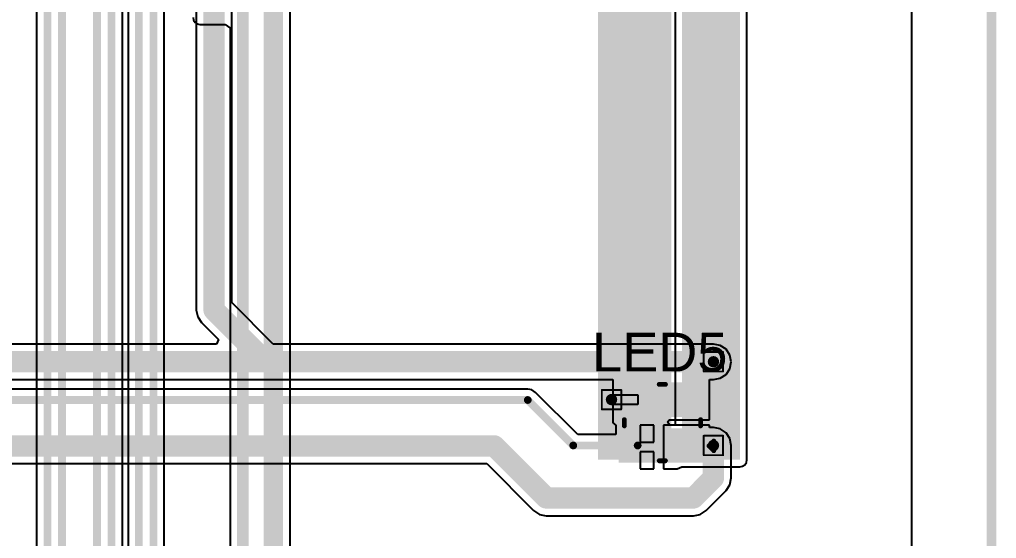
# Model space of a CAD drawing. Header units: millimetres. Extents: x -0.3 to 10.3, y -0.3 to 3.7.
# Drawn here: x 0.453 to 1.462, y 0.535 to 1.07 of the extents above; entities that cross this region are included whole.
import ezdxf

# ---------------------------------------------------------------- set-up
doc = ezdxf.new("R2010")
doc.units = ezdxf.units.MM
doc.header["$MEASUREMENT"] = 0
for name, color, linetype in [('BottomLayer', 5, 'Continuous'), ('BottomPaste', 16, 'Continuous'), ('BottomSolder', 6, 'Continuous'), ('DrillDrawing', 1, 'Continuous'), ('Mechanical2', 216, 'Continuous'), ('TopLayer', 1, 'Continuous'), ('TopOverlay', 2, 'Continuous'), ('TopPaste', 8, 'Continuous'), ('TopSolder', 216, 'Continuous'), ('ViaHoleLayer', 16, 'Continuous')]:
    doc.layers.add(name, color=color, linetype=linetype)
doc.styles.add('Arial', font='', dxfattribs={"height": 0.2})
doc.styles.get('Arial').set_extended_font_data('Arial')

# ---------------------------------------------------------------- blocks, each defined once
blk = doc.blocks.new('SK6812_EC20_2')
at = {"layer": 'TopLayer'}
for points in [[(-0.0413, 0.0374), (-0.0098, 0.0374), (-0.0098, 0.0098), (-0.0413, 0.0098)], [(0.0098, 0.0374), (0.0413, 0.0374), (0.0413, 0.0098), (0.0098, 0.0098)], [(-0.0413, -0.0098), (-0.0098, -0.0098), (-0.0098, -0.0374), (-0.0413, -0.0374)], [(0.0098, -0.0098), (0.0413, -0.0098), (0.0413, -0.0374), (0.0098, -0.0374)]]:
    blk.add_hatch(color=1, dxfattribs=at).paths.add_polyline_path(points)
at = {"layer": 'TopPaste'}
for points in [[(-0.0413, 0.0374), (-0.0098, 0.0374), (-0.0098, 0.0098), (-0.0413, 0.0098)], [(0.0098, 0.0374), (0.0413, 0.0374), (0.0413, 0.0098), (0.0098, 0.0098)], [(-0.0413, -0.0098), (-0.0098, -0.0098), (-0.0098, -0.0374), (-0.0413, -0.0374)], [(0.0098, -0.0098), (0.0413, -0.0098), (0.0413, -0.0374), (0.0098, -0.0374)]]:
    blk.add_hatch(color=8, dxfattribs=at).paths.add_polyline_path(points)
at = {"layer": 'TopSolder'}
for points in [[(-0.0453, 0.0414), (-0.0058, 0.0414), (-0.0058, 0.0058), (-0.0453, 0.0058)], [(0.0058, 0.0414), (0.0453, 0.0414), (0.0453, 0.0058), (0.0058, 0.0058)], [(-0.0453, -0.0058), (-0.0058, -0.0058), (-0.0058, -0.0414), (-0.0453, -0.0414)], [(0.0058, -0.0058), (0.0453, -0.0058), (0.0453, -0.0414), (0.0058, -0.0414)]]:
    blk.add_hatch(color=216, dxfattribs=at).paths.add_polyline_path(points)
at = {"layer": 'TopOverlay', "const_width": 0.005}
for points in [[(-0.0034, 0.0394), (0.003, 0.0394)], [(-0.0394, -0.0034), (-0.0394, 0.003)], [(0.0394, -0.0034), (0.0394, 0.003)], [(0.048, -0.024), (0.053, -0.019)], [(0.053, -0.029), (0.053, -0.019)], [(0.048, -0.024), (0.053, -0.029)], [(-0.0034, -0.0394), (0.003, -0.0394)]]:
    blk.add_lwpolyline(points, dxfattribs=at)
at = {"layer": 'TopOverlay', "const_width": 0.0025}
for points in [[(-0.0046, 0.0394, 1), (-0.0021, 0.0394, 1)], [(0.0018, 0.0394, 1), (0.0043, 0.0394, 1)], [(-0.0406, 0.003, 1), (-0.0381, 0.003, 1)], [(0.0381, 0.003, 1), (0.0406, 0.003, 1)], [(-0.0406, -0.0034, 1), (-0.0381, -0.0034, 1)], [(0.0381, -0.0034, 1), (0.0406, -0.0034, 1)], [(0.0517, -0.019, 1), (0.0542, -0.019, 1)], [(0.0517, -0.019, 1), (0.0542, -0.019, 1)], [(0.0467, -0.024, 1), (0.0493, -0.024, 1)], [(0.0467, -0.024, 1), (0.0493, -0.024, 1)], [(0.0517, -0.029, 1), (0.0542, -0.029, 1)], [(0.0517, -0.029, 1), (0.0542, -0.029, 1)], [(-0.0046, -0.0394, 1), (-0.0021, -0.0394, 1)], [(0.0018, -0.0394, 1), (0.0043, -0.0394, 1)]]:
    blk.add_lwpolyline(points, format="xyb", close=True, dxfattribs=at)
blk = doc.blocks.new('C___0402_B_6')
at = {"layer": 'BottomLayer'}
for points in [[(-0.0095, 0.0125), (-0.0095, -0.0125), (-0.0275, -0.0125), (-0.0275, 0.0125)], [(0.0275, 0.0125), (0.0275, -0.0125), (0.0095, -0.0125), (0.0095, 0.0125)]]:
    blk.add_hatch(color=5, dxfattribs=at).paths.add_polyline_path(points)
at = {"layer": 'BottomPaste'}
for points in [[(-0.0095, 0.0125), (-0.0095, -0.0125), (-0.0275, -0.0125), (-0.0275, 0.0125)], [(0.0275, 0.0125), (0.0275, -0.0125), (0.0095, -0.0125), (0.0095, 0.0125)]]:
    blk.add_hatch(color=16, dxfattribs=at).paths.add_polyline_path(points)
at = {"layer": 'BottomSolder'}
for points in [[(-0.0071, 0.0149), (-0.0071, -0.0149), (-0.0299, -0.0149), (-0.0299, 0.0149)], [(0.0299, 0.0149), (0.0299, -0.0149), (0.0071, -0.0149), (0.0071, 0.0149)]]:
    blk.add_hatch(color=6, dxfattribs=at).paths.add_polyline_path(points)

msp = doc.modelspace()

# ---------------------------------------------------------------- hatches: boundary and pattern name
at = {"layer": 'BottomLayer'}
for points in [[(1.1261, 1.6714), (1.0506, 1.6714), (1.0506, 0.6164), (1.1261, 0.6164)], [(1.1371, 0.6164), (1.197, 0.6164), (1.197, 1.621), (1.1371, 1.621)]]:
    msp.add_hatch(color=5, dxfattribs=at).paths.add_polyline_path(points)
h = msp.add_hatch(color=5, dxfattribs=at)
edge = h.paths.add_edge_path()
edge.add_arc((1.1696, 0.7174), 0.00886, 0, 360)
h = msp.add_hatch(color=5, dxfattribs=at)
edge = h.paths.add_edge_path()
edge.add_arc((1.0644, 0.6784), 0.00886, 0, 360)
h = msp.add_hatch(color=5, dxfattribs=at)
edge = h.paths.add_edge_path()
edge.add_arc((1.1696, 0.6311), 0.00886, 0, 360)
at = {"layer": 'BottomSolder'}
h = msp.add_hatch(color=6, dxfattribs=at)
edge = h.paths.add_edge_path()
edge.add_arc((1.1696, 0.7174), 0.0129, 0, 360)
h = msp.add_hatch(color=6, dxfattribs=at)
edge = h.paths.add_edge_path()
edge.add_arc((1.0644, 0.6784), 0.0129, 0, 360)
h = msp.add_hatch(color=6, dxfattribs=at)
edge = h.paths.add_edge_path()
edge.add_arc((1.1696, 0.6311), 0.0129, 0, 360)
at = {"layer": 'TopLayer'}
h = msp.add_hatch(color=1, dxfattribs=at)
edge = h.paths.add_edge_path()
edge.add_arc((1.1696, 0.7174), 0.00886, 0, 360)
h = msp.add_hatch(color=1, dxfattribs=at)
edge = h.paths.add_edge_path()
edge.add_arc((1.0644, 0.6784), 0.00886, 0, 360)
h = msp.add_hatch(color=1, dxfattribs=at)
edge = h.paths.add_edge_path()
edge.add_arc((1.1696, 0.6311), 0.00886, 0, 360)
at = {"layer": 'TopSolder'}
h = msp.add_hatch(color=216, dxfattribs=at)
edge = h.paths.add_edge_path()
edge.add_arc((1.1696, 0.7174), 0.0129, 0, 360)
h = msp.add_hatch(color=216, dxfattribs=at)
edge = h.paths.add_edge_path()
edge.add_arc((1.0644, 0.6784), 0.0129, 0, 360)
h = msp.add_hatch(color=216, dxfattribs=at)
edge = h.paths.add_edge_path()
edge.add_arc((1.1696, 0.6311), 0.0129, 0, 360)
at = {"layer": 'ViaHoleLayer'}
h = msp.add_hatch(color=16, dxfattribs=at)
edge = h.paths.add_edge_path()
edge.add_arc((1.1696, 0.7174), 0.00591, 0, 360)
h = msp.add_hatch(color=16, dxfattribs=at)
edge = h.paths.add_edge_path()
edge.add_arc((1.0644, 0.6784), 0.00591, 0, 360)
h = msp.add_hatch(color=16, dxfattribs=at)
edge = h.paths.add_edge_path()
edge.add_arc((1.1696, 0.6311), 0.00591, 0, 360)

# ---------------------------------------------------------------- linework, layer by layer
at = {"layer": 'BottomLayer'}
for p, q in [((1.374, 2.784), (1.374, -0.26)), ((0.4711, 1.8693), (0.4711, -0.26)), ((0.5596, -0.0248), (0.5596, 1.8238)), ((0.5654, 1.7516), (0.5654, -0.0269)), ((0.7328, 0.0329), (0.7328, 1.7375)), ((1.2041, 0.6164), (1.2041, 1.621)), ((1.13, 1.5799), (1.13, 0.6519)), ((0.6028, -0.0454), (0.6028, 1.0939)), ((0.6325, 1.0724), (0.633, 1.0696)), ((0.633, 1.0696), (0.6346, 1.0673)), ((0.6346, 1.0673), (0.6369, 1.0658)), ((0.6369, 1.0658), (0.6396, 1.0652)), ((0.6396, 1.0652), (0.6656, 1.0652)), ((0.6656, 1.0652), (0.6657, 1.0653)), ((0.6657, 1.0653), (0.6705, 1.062)), ((0.6705, 1.062), (0.6707, 1.0615)), ((0.6707, 1.0615), (0.6707, 0.0718)), ((1.1081, 0.6519), (1.0941, 0.6519)), ((1.0941, 0.6519), (1.0941, 0.6344)), ((1.1081, 0.6344), (1.1081, 0.6519)), ((1.13, 0.6519), (1.1181, 0.6519)), ((1.1181, 0.6519), (1.1181, 0.6294)), ((1.0941, 0.6344), (1.1081, 0.6344)), ((1.1181, 0.6294), (1.1181, 0.6069)), ((1.1081, 0.6244), (1.0941, 0.6244)), ((1.0941, 0.6244), (1.0941, 0.6069)), ((1.1081, 0.6069), (1.1081, 0.6244)), ((1.2036, 0.6136), (1.2041, 0.6164)), ((1.0941, 0.6069), (1.1081, 0.6069)), ((1.1181, 0.6069), (1.1321, 0.6069)), ((1.1321, 0.6069), (1.1371, 0.6092)), ((1.1321, 0.6069), (1.1321, 0.6069)), ((1.1371, 0.6092), (1.197, 0.6092)), ((1.197, 0.6092), (1.1997, 0.6098)), ((1.1997, 0.6098), (1.202, 0.6113)), ((1.202, 0.6113), (1.2036, 0.6136))]:
    msp.add_line(p, q, dxfattribs=at)
for points, const_width in [([(0.4823, -0.2857), (0.4823, 1.8693)], 0.008), ([(0.4973, -0.2734), (0.4973, 1.8433)], 0.008), ([(0.5334, -0.0324), (0.5334, 1.8436)], 0.008), ([(0.5484, -0.0386), (0.5484, 1.8284)], 0.008), ([(0.5766, -0.0354), (0.5766, 1.7516)], 0.008), ([(0.684, 0.0631), (0.684, 1.7472)], 0.012), ([(0.7155, 0.0329), (0.7155, 1.7375)], 0.02), ([(0.5916, -0.0454), (0.5916, 1.7132)], 0.008)]:
    msp.add_lwpolyline(points, dxfattribs=dict(at, const_width=const_width))
at = {"layer": 'DrillDrawing', "const_width": 0.002}
for points in [[(1.1596, 0.7274), (1.1796, 0.7274)], [(1.1596, 0.7074), (1.1596, 0.7274)], [(1.1796, 0.7074), (1.1796, 0.7274)], [(1.1596, 0.7074), (1.1796, 0.7074)], [(1.0544, 0.6884), (1.0744, 0.6884)], [(1.0544, 0.6684), (1.0544, 0.6884)], [(1.0744, 0.6684), (1.0744, 0.6884)], [(1.0544, 0.6684), (1.0744, 0.6684)], [(1.1596, 0.6411), (1.1796, 0.6411)], [(1.1596, 0.6211), (1.1596, 0.6411)], [(1.1796, 0.6211), (1.1796, 0.6411)], [(1.1596, 0.6211), (1.1796, 0.6211)]]:
    msp.add_lwpolyline(points, dxfattribs=at)
at = {"layer": 'DrillDrawing', "const_width": 0.001}
for points in [[(1.1591, 0.7274, 1), (1.1601, 0.7274, 1)], [(1.1591, 0.7274, 1), (1.1601, 0.7274, 1)], [(1.1791, 0.7274, 1), (1.1801, 0.7274, 1)], [(1.1791, 0.7274, 1), (1.1801, 0.7274, 1)], [(1.1591, 0.7074, 1), (1.1601, 0.7074, 1)], [(1.1591, 0.7074, 1), (1.1601, 0.7074, 1)], [(1.1791, 0.7074, 1), (1.1801, 0.7074, 1)], [(1.1791, 0.7074, 1), (1.1801, 0.7074, 1)], [(1.0539, 0.6884, 1), (1.0549, 0.6884, 1)], [(1.0539, 0.6884, 1), (1.0549, 0.6884, 1)], [(1.0739, 0.6884, 1), (1.0749, 0.6884, 1)], [(1.0739, 0.6884, 1), (1.0749, 0.6884, 1)], [(1.0539, 0.6684, 1), (1.0549, 0.6684, 1)], [(1.0539, 0.6684, 1), (1.0549, 0.6684, 1)], [(1.0739, 0.6684, 1), (1.0749, 0.6684, 1)], [(1.0739, 0.6684, 1), (1.0749, 0.6684, 1)], [(1.1591, 0.6411, 1), (1.1601, 0.6411, 1)], [(1.1591, 0.6411, 1), (1.1601, 0.6411, 1)], [(1.1791, 0.6411, 1), (1.1801, 0.6411, 1)], [(1.1791, 0.6411, 1), (1.1801, 0.6411, 1)], [(1.1591, 0.6211, 1), (1.1601, 0.6211, 1)], [(1.1591, 0.6211, 1), (1.1601, 0.6211, 1)], [(1.1791, 0.6211, 1), (1.1801, 0.6211, 1)], [(1.1791, 0.6211, 1), (1.1801, 0.6211, 1)]]:
    msp.add_lwpolyline(points, format="xyb", close=True, dxfattribs=at)
at = {"layer": 'Mechanical2', "const_width": 0.01}
msp.add_lwpolyline([(1.4567, -0.3346), (1.4567, 2.8543)], dxfattribs=at)
at = {"layer": 'TopLayer'}
for p, q in [((1.374, 2.784), (1.374, -0.0517)), ((0.6359, 1.084), (0.6359, 0.7708)), ((0.6726, 0.7784), (0.6726, 1.084)), ((0.7152, 0.7357), (0.6726, 0.7784)), ((0.6359, 0.7708), (0.6373, 0.7638)), ((0.6373, 0.7638), (0.6412, 0.7578)), ((0.6412, 0.7578), (0.6587, 0.7403)), ((0.6587, 0.7403), (0.6568, 0.7357)), ((0.6568, 0.7357), (0.2294, 0.7357)), ((1.1696, 0.7357), (0.7152, 0.7357)), ((1.1767, 0.7343), (1.1696, 0.7357)), ((1.1826, 0.7303), (1.1767, 0.7343)), ((1.1866, 0.7244), (1.1826, 0.7303)), ((1.188, 0.7174), (1.1866, 0.7244)), ((1.1866, 0.7103), (1.188, 0.7174)), ((1.1826, 0.7044), (1.1866, 0.7103)), ((0.1959, 0.699), (1.0657, 0.699)), ((1.0657, 0.699), (1.0657, 0.6834)), ((1.1654, 0.6576), (1.1654, 0.699)), ((1.1654, 0.699), (1.1696, 0.699)), ((1.1696, 0.699), (1.1767, 0.7004)), ((1.1767, 0.7004), (1.1826, 0.7044)), ((0.978, 0.6892), (0.191, 0.6892)), ((0.9823, 0.6884), (0.978, 0.6892)), ((0.978, 0.6892), (0.978, 0.6892)), ((0.9859, 0.6859), (0.9823, 0.6884)), ((1.0295, 0.6423), (0.9859, 0.6859)), ((1.0657, 0.6834), (1.0914, 0.6834)), ((1.0914, 0.6834), (1.0914, 0.6734)), ((1.0914, 0.6734), (1.0657, 0.6734)), ((1.0657, 0.6734), (1.0657, 0.6546)), ((1.1222, 0.6551), (1.1239, 0.6576)), ((1.1239, 0.6576), (1.1654, 0.6576)), ((1.0657, 0.6546), (1.0657, 0.6546)), ((1.0657, 0.6546), (1.0687, 0.6519)), ((1.0687, 0.6519), (1.0687, 0.6423)), ((1.1247, 0.6519), (1.1222, 0.6551)), ((1.1654, 0.6519), (1.1247, 0.6519)), ((1.1654, 0.6495), (1.1654, 0.6519)), ((1.1696, 0.6495), (1.1654, 0.6495)), ((1.1767, 0.6481), (1.1696, 0.6495)), ((1.1826, 0.6441), (1.1767, 0.6481)), ((1.0687, 0.6423), (1.0295, 0.6423)), ((1.1866, 0.6382), (1.1826, 0.6441)), ((1.188, 0.6311), (1.1866, 0.6382)), ((1.188, 0.5976), (1.188, 0.6311)), ((0.191, 0.6124), (0.9356, 0.6124)), ((0.9356, 0.6124), (0.984, 0.564)), ((1.1866, 0.5906), (1.188, 0.5976)), ((1.1826, 0.5847), (1.1866, 0.5906)), ((1.162, 0.564), (1.1826, 0.5847)), ((0.984, 0.564), (0.99, 0.56)), ((0.99, 0.56), (0.997, 0.5586)), ((0.997, 0.5586), (1.149, 0.5586)), ((1.149, 0.5586), (1.156, 0.56)), ((1.156, 0.56), (1.162, 0.564))]:
    msp.add_line(p, q, dxfattribs=at)
for points, const_width in [([(0.6542, 0.7708), (0.6542, 1.084)], 0.022), ([(0.6542, 0.7708), (0.7076, 0.7174)], 0.022), ([(0.1876, 0.7174), (0.7076, 0.7174)], 0.022), ([(0.7076, 0.7174), (1.1696, 0.7174)], 0.022), ([(1.0644, 0.6784), (1.0914, 0.6784)], 0.022), ([(0.1682, 0.678), (0.978, 0.678)], 0.008), ([(0.978, 0.678), (1.0249, 0.6311)], 0.008), ([(0.1952, 0.6307), (0.9433, 0.6307)], 0.022), ([(0.9433, 0.6307), (0.997, 0.577)], 0.022), ([(1.1426, 0.6311), (1.1696, 0.6311)], 0.022), ([(1.1696, 0.5976), (1.1696, 0.6311)], 0.022), ([(1.0249, 0.6311), (1.0914, 0.6311)], 0.008), ([(1.149, 0.577), (1.1696, 0.5976)], 0.022), ([(0.997, 0.577), (1.149, 0.577)], 0.022)]:
    msp.add_lwpolyline(points, dxfattribs=dict(at, const_width=const_width))
for points, const_width in [([(0.6487, 0.7708, 1), (0.6597, 0.7708, 1)], 0.011), ([(0.6487, 0.7708, 1), (0.6597, 0.7708, 1)], 0.011), ([(0.7021, 0.7174, 1), (0.7131, 0.7174, 1)], 0.011), ([(0.7021, 0.7174, 1), (0.7131, 0.7174, 1)], 0.011), ([(0.7021, 0.7174, 1), (0.7131, 0.7174, 1)], 0.011), ([(1.1641, 0.7174, 1), (1.1751, 0.7174, 1)], 0.011), ([(1.0589, 0.6784, 1), (1.0699, 0.6784, 1)], 0.011), ([(1.0859, 0.6784, 1), (1.0969, 0.6784, 1)], 0.011), ([(0.976, 0.678, 1), (0.98, 0.678, 1)], 0.004), ([(0.976, 0.678, 1), (0.98, 0.678, 1)], 0.004), ([(0.9378, 0.6307, 1), (0.9488, 0.6307, 1)], 0.011), ([(0.9378, 0.6307, 1), (0.9488, 0.6307, 1)], 0.011), ([(1.1371, 0.6311, 1), (1.1481, 0.6311, 1)], 0.011), ([(1.1641, 0.6311, 1), (1.1751, 0.6311, 1)], 0.011), ([(1.1641, 0.6311, 1), (1.1751, 0.6311, 1)], 0.011), ([(1.0229, 0.6311, 1), (1.0269, 0.6311, 1)], 0.004), ([(1.0229, 0.6311, 1), (1.0269, 0.6311, 1)], 0.004), ([(1.0894, 0.6311, 1), (1.0934, 0.6311, 1)], 0.004), ([(1.1641, 0.5976, 1), (1.1751, 0.5976, 1)], 0.011), ([(1.1641, 0.5976, 1), (1.1751, 0.5976, 1)], 0.011), ([(0.9915, 0.577, 1), (1.0025, 0.577, 1)], 0.011), ([(0.9915, 0.577, 1), (1.0025, 0.577, 1)], 0.011), ([(1.1435, 0.577, 1), (1.1545, 0.577, 1)], 0.011), ([(1.1435, 0.577, 1), (1.1545, 0.577, 1)], 0.011)]:
    msp.add_lwpolyline(points, format="xyb", close=True, dxfattribs=dict(at, const_width=const_width))

# ---------------------------------------------------------------- block references
msp.add_blockref('SK6812_EC20_2', (1.117, 0.6547))
at = {"rotation": 180}
msp.add_blockref('C___0402_B_6', (1.1316, 0.6294), dxfattribs=at)

# ---------------------------------------------------------------- texts
at = {"layer": 'TopOverlay', "style": 'Arial'}
msp.add_text('LED5', height=0.04, dxfattribs=at).set_placement((1.0443, 0.7074))

doc.saveas('drawing.dxf')
